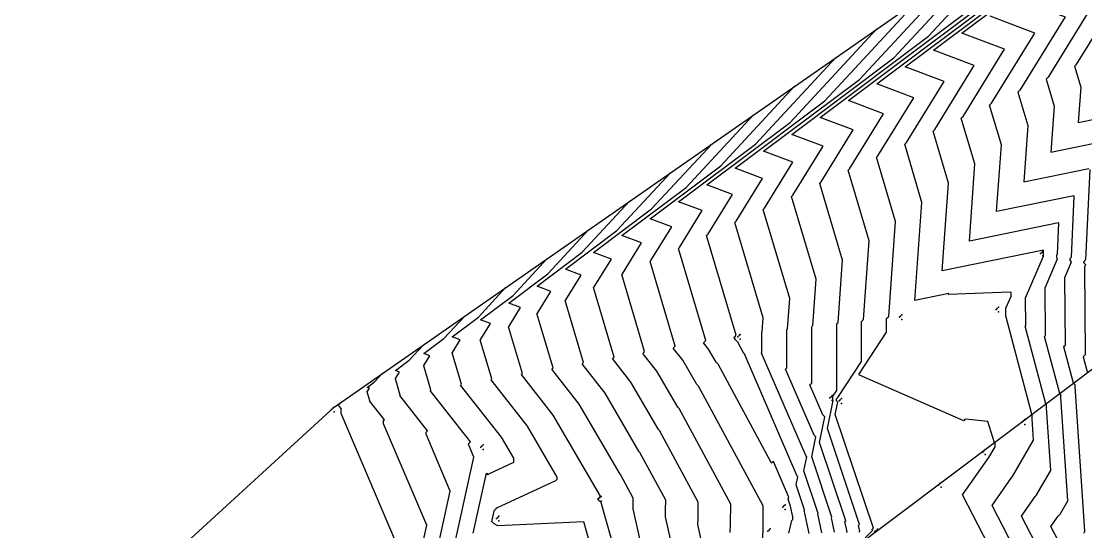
# Model space of a CAD drawing. Header units: metres. Extents: x 419582 to 423558, y 4805372 to 4807539.
# Drawn here: x 421937 to 422026, y 4806656.3 to 4806698.9 of the extents above; entities that cross this region are included whole.
import ezdxf

# ---------------------------------------------------------------- set-up
doc = ezdxf.new("R2010")
doc.units = ezdxf.units.M
for name, color, linetype in [('C-TINN', 4, 'Continuous'), ('C-TINN-BNDY', 110, 'Continuous'), ('C-TOPO-MAJR', 9, 'Continuous'), ('C-TOPO-MINR', 8, 'Continuous')]:
    doc.layers.add(name, color=color, linetype=linetype)

msp = doc.modelspace()

# ---------------------------------------------------------------- linework, layer by layer
at = {"color": 31, "lineweight": 30, "true_color": 0xffbd7a, "elevation": 1718.013}
msp.add_lwpolyline([(423449.834, 4807399.592), (423130.593, 4807500.114), (421950.92, 4806612.998), (421795.045, 4806430.988), (421305.015, 4806147.038), (421305.015, 4806147.038), (420630.083, 4805770.97), (419765.157, 4805549.54), (419617.356, 4805580.088)], dxfattribs=at)
at = {"layer": 'C-TINN', "color": 4, "linetype": 'Continuous', "lineweight": -3}
for p in [(422022.21, 4806679.52, 1810.04), (422022.31, 4806679.62, 1810.04), (422022.41, 4806679.72, 1810.04), (422022.41, 4806679.32, 1810.04), (422018.49, 4806674.84, 1811.38), (422018.59, 4806674.94, 1811.38), (422018.69, 4806675.04, 1811.38), (422018.69, 4806674.64, 1811.38), (422010.42, 4806674.2, 1811.48), (422010.52, 4806674.3, 1811.48), (422010.62, 4806674.4, 1811.48), (422010.62, 4806674, 1811.48), (421997.11, 4806672.76, 1817.87), (421996.91, 4806672.56, 1817.87), (421997.01, 4806672.66, 1817.87), (421997.11, 4806672.36, 1817.87), (422004.6, 4806667.45, 1814.18), (422004.7, 4806667.55, 1814.18), (422004.8, 4806667.65, 1814.18), (422005.57, 4806667.4, 1812.22), (421962.95, 4806666.49, 1831.17), (421963.05, 4806666.59, 1831.17), (421963.15, 4806666.69, 1831.17), (422004.8, 4806667.25, 1814.18), (422005.37, 4806667.2, 1812.22), (422005.47, 4806667.3, 1812.22), (422005.57, 4806667, 1812.22), (421963.15, 4806666.29, 1831.17), (422020.89, 4806665.64, 1811.52), (422020.69, 4806665.44, 1811.52), (422020.79, 4806665.54, 1811.52), (422020.89, 4806665.24, 1811.52), (421975.41, 4806663.33, 1827.71), (421975.51, 4806663.43, 1827.71), (421975.61, 4806663.53, 1827.71), (421975.61, 4806663.13, 1827.71), (422017.38, 4806662.93, 1812.16), (422017.48, 4806663.03, 1812.16), (422017.58, 4806663.13, 1812.16), (422017.58, 4806662.73, 1812.16), (422013.8, 4806660.29, 1812.73), (422013.9, 4806660.39, 1812.73), (422013.7, 4806660.19, 1812.73), (422013.9, 4806659.99, 1812.73), (421985.27, 4806659.02, 1824.99), (421985.37, 4806659.12, 1824.99), (421985.47, 4806659.22, 1824.99), (421985.47, 4806658.82, 1824.99), (422000.86, 4806658.53, 1819.4), (421976.93, 4806657.57, 1825.76), (422000.66, 4806658.33, 1819.4), (422000.76, 4806658.43, 1819.4), (422000.86, 4806658.13, 1819.4), (421976.73, 4806657.37, 1825.76), (421976.83, 4806657.47, 1825.76), (421976.93, 4806657.17, 1825.76), (421999.42, 4806656.31, 1819.85), (421999.52, 4806656.41, 1819.85), (421999.62, 4806656.51, 1819.85), (422008.37, 4806656.28, 1812.71), (422008.47, 4806656.38, 1812.71), (422008.57, 4806656.48, 1812.71)]:
    msp.add_point(p, dxfattribs=at)
at = {"layer": 'C-TINN-BNDY', "color": 110, "linetype": 'Continuous', "lineweight": -3, "flags": 128}
msp.add_lwpolyline([(421193.45, 4806114.76), (421316.74, 4806181.07), (421324.23, 4806185.31), (421416.34, 4806233.29), (421455.96, 4806255.55), (421534.88, 4806300.35), (421936.98, 4806642.67), (421937.08, 4806642.77), (421937.18, 4806642.87), (421963.15, 4806666.69), (422251.15, 4806867.33), (422367.39, 4806957.21), (422449.57, 4807014.1), (422473.63, 4807031.8), (422600.66, 4807130.15), (422687.35, 4807196.06), (422733.46, 4807229.97)], dxfattribs=at)
at = {"layer": 'C-TOPO-MAJR', "color": 9, "linetype": 'Continuous', "lineweight": -3, "flags": 128}
for points, elevation in [([(422038.912, 4806713.949), (422025.092, 4806703.588), (422029.317, 4806702.001), (422025.228, 4806695.374), (422025.14, 4806695.286), (422025.051, 4806695.197), (422025.573, 4806693.442), (422025.359, 4806690.479), (422028.783, 4806691.181)], 1805), ([(422005.984, 4806656.212), (422006.044, 4806656.272), (422005.865, 4806657.116), (422005.931, 4806657.182), (422003.746, 4806663.721), (422004.181, 4806665.88), (422004.012, 4806666.049), (422002.936, 4806668.541), (422003.013, 4806668.619), (422003.091, 4806668.697), (422003.091, 4806668.786), (422003.088, 4806673.407), (422003.133, 4806673.452), (422003.178, 4806673.497), (422003.457, 4806677.372), (422001.398, 4806684.304), (422001.453, 4806684.359), (422001.507, 4806684.414), (422004.034, 4806688.508), (422001.423, 4806689.489), (422009.962, 4806695.891), (422018.875, 4806705.512)], 1815), ([(422023.786, 4806651.436), (422020.619, 4806657.583), (422021.76, 4806659.208), (422021.81, 4806659.258), (422021.86, 4806659.308), (422023.061, 4806661.38), (422022.712, 4806666.613), (422022.712, 4806666.899), (422022.654, 4806666.956), (422020.925, 4806673.456), (422020.952, 4806673.482), (422020.978, 4806673.509), (422020.959, 4806675.818), (422022.457, 4806679.31), (422022.455, 4806679.313), (422022.455, 4806679.708), (422022.456, 4806679.709), (422022.457, 4806679.71), (422022.462, 4806679.81), (422022.461, 4806679.811), (422013.986, 4806678.072), (422014.515, 4806685.407), (422013.225, 4806689.751), (422013.296, 4806689.822), (422013.368, 4806689.894), (422016.675, 4806695.254), (422013.257, 4806696.539), (422024.437, 4806704.92)], 1810), ([(421998.961, 4806655.552), (421999.013, 4806656.383), (421999.013, 4806656.395), (421999.03, 4806658.426), (421993.628, 4806668.429), (421993.488, 4806668.569), (421992.299, 4806670.605), (421991.503, 4806671.62), (421991.587, 4806671.704), (421991.671, 4806671.788), (421989.571, 4806678.858), (421989.609, 4806678.895), (421989.647, 4806678.933), (421991.392, 4806681.761), (421989.588, 4806682.439), (421995.487, 4806686.861), (422001.644, 4806693.508)], 1820), ([(421989.482, 4806644.552), (421985.456, 4806658.803), (421985.359, 4806658.799), (421985.162, 4806658.996), (421985.162, 4806659.001), (421985.234, 4806659.035), (421985.334, 4806659.135), (421985.434, 4806659.234), (421985.434, 4806659.236), (421981.476, 4806666.017), (421978.812, 4806669.413), (421978.858, 4806669.46), (421978.904, 4806669.506), (421977.744, 4806673.411), (421977.765, 4806673.432), (421977.786, 4806673.453), (421978.75, 4806675.015), (421977.754, 4806675.389), (421981.012, 4806677.832), (421984.413, 4806681.503)], 1825), ([(421970.093, 4806653.178), (421970.895, 4806656.826), (421967.296, 4806665.289), (421967.296, 4806665.554), (421967.33, 4806665.588), (421967.363, 4806665.621), (421966.12, 4806667.206), (421966.129, 4806667.215), (421966.137, 4806667.224), (421965.917, 4806667.964), (421965.921, 4806667.968), (421965.925, 4806667.972), (421966.108, 4806668.269), (421965.919, 4806668.34), (421966.537, 4806668.803), (421967.182, 4806669.499)], 1830)]:
    msp.add_lwpolyline(points, dxfattribs=dict(at, elevation=elevation))
at = {"layer": 'C-TOPO-MINR', "color": 8, "linetype": 'Continuous', "lineweight": -3, "flags": 128}
for points, elevation in [([(422036.017, 4806712.143), (422022.725, 4806702.178), (422026.789, 4806700.651), (422022.856, 4806694.278), (422022.771, 4806694.193), (422022.686, 4806694.108), (422023.361, 4806691.835), (422023.085, 4806687.997), (422027.519, 4806688.907)], 1806), ([(422033.122, 4806710.337), (422020.358, 4806700.769), (422024.261, 4806699.302), (422020.484, 4806693.182), (422020.402, 4806693.1), (422020.321, 4806693.019), (422021.15, 4806690.228), (422020.81, 4806685.516), (422026.254, 4806686.633)], 1807), ([(422007.026, 4806656.242), (422007.104, 4806656.319), (422007.003, 4806656.795), (422007.083, 4806656.875), (422004.402, 4806664.9), (422004.871, 4806667.227), (422004.852, 4806667.245), (422004.852, 4806667.609), (422004.862, 4806667.618), (422004.871, 4806667.627), (422005.175, 4806668.087), (422005.171, 4806673.632), (422005.232, 4806673.693), (422005.292, 4806673.753), (422005.669, 4806678.979), (422003.763, 4806685.393), (422003.821, 4806685.452), (422003.879, 4806685.51), (422006.562, 4806689.857), (422003.79, 4806690.899), (422012.857, 4806697.696), (422022.321, 4806707.913)], 1814), ([(422024.788, 4806653.387), (422023.08, 4806656.702), (422023.696, 4806657.578), (422023.769, 4806657.651), (422023.842, 4806657.724), (422024.489, 4806658.841), (422023.91, 4806667.517), (422023.91, 4806667.727), (422023.815, 4806667.822), (422022.544, 4806672.597), (422022.59, 4806672.644), (422022.637, 4806672.69), (422022.603, 4806676.672), (422023.633, 4806679.073), (422023.569, 4806679.137), (422023.569, 4806679.409), (422023.601, 4806679.441), (422023.633, 4806679.473), (422023.75, 4806682.06), (422023.725, 4806682.085), (422016.261, 4806680.554), (422016.727, 4806687.014), (422015.59, 4806690.84), (422015.665, 4806690.915), (422015.74, 4806690.99), (422019.204, 4806696.603), (422015.624, 4806697.949), (422027.332, 4806706.726)], 1809), ([(422004.985, 4806656.225), (422004.728, 4806657.437), (422004.778, 4806657.488), (422003.09, 4806662.541), (422003.426, 4806664.21), (422003.296, 4806664.34), (422000.906, 4806669.872), (422000.956, 4806669.922), (422001.007, 4806669.973), (422001.007, 4806670.17), (422001.005, 4806673.181), (422001.034, 4806673.211), (422001.064, 4806673.24), (422001.246, 4806675.765), (421999.032, 4806683.215), (421999.084, 4806683.266), (421999.135, 4806683.317), (422001.505, 4806687.159), (421999.056, 4806688.079), (422007.067, 4806694.085), (422015.429, 4806703.111)], 1816), ([(422022.784, 4806649.484), (422018.158, 4806658.465), (422019.825, 4806660.839), (422019.852, 4806660.865), (422019.879, 4806660.892), (422021.633, 4806663.92), (422021.513, 4806665.71), (422021.513, 4806666.071), (422021.494, 4806666.09), (422019.305, 4806674.314), (422019.313, 4806674.321), (422019.32, 4806674.329), (422019.315, 4806674.964), (422019.745, 4806675.967), (422019.745, 4806676.254), (422019.688, 4806676.31), (422014.483, 4806676.107), (422014.517, 4806676.14), (422014.55, 4806676.173), (422011.712, 4806675.591), (422012.303, 4806683.8), (422010.859, 4806688.661), (422010.928, 4806688.73), (422010.996, 4806688.798), (422014.147, 4806693.905), (422010.89, 4806695.129), (422021.542, 4806703.114)], 1811), ([(422021.782, 4806647.533), (422015.697, 4806659.346), (422017.89, 4806662.469), (422017.893, 4806662.473), (422017.897, 4806662.477), (422018.407, 4806663.358), (422018.407, 4806663.657), (422018.357, 4806663.707), (422017.808, 4806665.491), (422015.942, 4806665.688), (422015.866, 4806665.611), (422015.789, 4806665.535), (422007.071, 4806669.362), (422007.012, 4806669.422), (422009.338, 4806672.939), (422009.337, 4806674.083), (422009.429, 4806674.175), (422009.521, 4806674.267), (422010.092, 4806682.193), (422008.494, 4806687.572), (422008.559, 4806687.637), (422008.624, 4806687.702), (422011.619, 4806692.556), (422008.523, 4806693.719), (422018.647, 4806701.308)], 1812), ([(422003.926, 4806656.178), (422003.59, 4806657.759), (422003.626, 4806657.795), (422002.434, 4806661.361), (422002.671, 4806662.539), (422002.58, 4806662.631), (421998.876, 4806671.202), (421998.9, 4806671.226), (421998.923, 4806671.25), (421998.923, 4806671.555), (421998.922, 4806672.956), (421998.936, 4806672.97), (421998.949, 4806672.983), (421999.034, 4806674.158), (421996.667, 4806682.126), (421996.715, 4806682.173), (421996.763, 4806682.221), (421998.977, 4806685.809), (421996.689, 4806686.669), (422004.172, 4806692.279), (422011.983, 4806700.71)], 1817), ([(422007.098, 4806655.285), (422008.068, 4806656.271), (422008.163, 4806656.366), (422008.14, 4806656.473), (422008.236, 4806656.569), (422005.058, 4806666.08), (422005.264, 4806667.099), (422005.143, 4806667.22), (422005.143, 4806667.379), (422005.203, 4806667.439), (422005.264, 4806667.499), (422007.256, 4806670.513), (422007.254, 4806673.857), (422007.33, 4806673.934), (422007.406, 4806674.01), (422007.88, 4806680.586), (422006.129, 4806686.483), (422006.19, 4806686.544), (422006.252, 4806686.606), (422009.09, 4806691.206), (422006.156, 4806692.309), (422015.752, 4806699.502)], 1813), ([(422025.823, 4806656.139), (422025.917, 4806656.302), (422025.109, 4806668.421), (422025.109, 4806668.554), (422024.976, 4806668.688), (422024.164, 4806671.739), (422024.229, 4806671.805), (422024.295, 4806671.87), (422024.247, 4806677.526), (422024.809, 4806678.835), (422024.683, 4806678.961), (422024.683, 4806679.109), (422024.746, 4806679.172), (422024.809, 4806679.235), (422025.038, 4806684.311), (422024.99, 4806684.359), (422018.536, 4806683.035), (422018.938, 4806688.621), (422017.955, 4806691.929), (422018.034, 4806692.008), (422018.112, 4806692.086), (422021.732, 4806697.953), (422017.991, 4806699.359)], 1808), ([(422002.867, 4806656.131), (422002.453, 4806658.08), (422002.473, 4806658.101), (422001.778, 4806660.182), (422001.917, 4806660.869), (422001.863, 4806660.922), (421997.429, 4806671.185), (421997.42, 4806671.176), (421997.412, 4806671.168), (421996.897, 4806672.12), (421996.701, 4806672.316), (421996.629, 4806672.441), (421996.58, 4806672.503), (421996.679, 4806672.602), (421996.778, 4806672.701), (421994.302, 4806681.036), (421994.346, 4806681.081), (421994.391, 4806681.125), (421996.449, 4806684.46), (421994.322, 4806685.259), (422001.277, 4806690.473), (422008.537, 4806698.309)], 1818), ([(422001.18, 4806656.146), (422001.42, 4806657.195), (422001.462, 4806657.237), (422001.504, 4806657.279), (422001.504, 4806657.511), (422001.315, 4806658.401), (422001.321, 4806658.407), (422001.122, 4806659.002), (422001.162, 4806659.198), (422001.147, 4806659.214), (421999.88, 4806662.146), (421999.806, 4806662.072), (421999.732, 4806661.998), (421995.263, 4806670.275), (421995.094, 4806670.443), (421994.464, 4806671.523), (421994.042, 4806672.061), (421994.133, 4806672.153), (421994.225, 4806672.244), (421991.936, 4806679.947), (421991.978, 4806679.988), (421992.019, 4806680.029), (421993.92, 4806683.111), (421991.955, 4806683.849), (421998.382, 4806688.667), (422005.09, 4806695.908)], 1819), ([(421996.258, 4806656.207), (421996.299, 4806656.872), (421996.299, 4806656.961), (421996.312, 4806658.585), (421991.993, 4806666.584), (421991.881, 4806666.696), (421990.135, 4806669.688), (421988.965, 4806671.179), (421989.041, 4806671.255), (421989.118, 4806671.331), (421987.206, 4806677.768), (421987.24, 4806677.803), (421987.275, 4806677.837), (421988.863, 4806680.412), (421987.221, 4806681.029), (421992.592, 4806685.055), (421998.198, 4806691.107)], 1821), ([(421995.376, 4806648.742), (421993.554, 4806656.862), (421993.585, 4806657.36), (421993.585, 4806657.527), (421993.595, 4806658.744), (421990.358, 4806664.738), (421990.274, 4806664.822), (421987.97, 4806668.77), (421986.427, 4806670.737), (421986.496, 4806670.806), (421986.565, 4806670.875), (421984.84, 4806676.679), (421984.871, 4806676.71), (421984.902, 4806676.741), (421986.335, 4806679.063), (421984.854, 4806679.619), (421989.697, 4806683.25), (421994.752, 4806688.706)], 1822), ([(421993.524, 4806645.603), (421990.85, 4806657.517), (421990.871, 4806657.848), (421990.871, 4806658.093), (421990.878, 4806658.903), (421988.723, 4806662.893), (421988.667, 4806662.948), (421985.805, 4806667.852), (421983.888, 4806670.296), (421983.95, 4806670.357), (421984.011, 4806670.419), (421982.475, 4806675.59), (421982.503, 4806675.617), (421982.53, 4806675.645), (421983.807, 4806677.714), (421982.487, 4806678.209), (421986.802, 4806681.444), (421991.306, 4806686.305)], 1823), ([(422026.326, 4806686.561), (422025.985, 4806678.998), (422025.891, 4806678.904), (422025.797, 4806678.81), (422025.797, 4806678.785), (422025.985, 4806678.598), (422025.891, 4806678.379), (422025.953, 4806671.051), (422025.868, 4806670.966), (422025.783, 4806670.881), (422026.136, 4806669.553)], 1807), ([(421989.878, 4806650.458), (421988.147, 4806658.172), (421988.157, 4806658.337), (421988.157, 4806658.66), (421988.16, 4806659.062), (421987.088, 4806661.047), (421987.061, 4806661.075), (421983.641, 4806666.935), (421981.35, 4806669.855), (421981.404, 4806669.908), (421981.458, 4806669.962), (421980.11, 4806674.5), (421980.134, 4806674.525), (421980.158, 4806674.549), (421981.278, 4806676.364), (421980.121, 4806676.799), (421983.907, 4806679.638), (421987.859, 4806683.904)], 1824), ([(421987.548, 4806644.624), (421984.025, 4806657.094), (421976.833, 4806656.771), (421976.547, 4806656.94), (421976.354, 4806657.133), (421976.568, 4806658.104), (421976.592, 4806658.079), (421976.68, 4806658.167), (421976.768, 4806658.254), (421981.683, 4806660.546), (421981.746, 4806660.609), (421981.809, 4806660.672), (421981.809, 4806660.82), (421979.312, 4806665.099), (421976.273, 4806668.972), (421976.312, 4806669.011), (421976.351, 4806669.05), (421975.379, 4806672.322), (421975.396, 4806672.339), (421975.414, 4806672.357), (421976.222, 4806673.666), (421975.387, 4806673.979), (421978.117, 4806676.026), (421980.967, 4806679.102)], 1826), ([(421974.789, 4806656.144), (421975.891, 4806661.16), (421976.018, 4806661.033), (421976.054, 4806661.069), (421976.091, 4806661.106), (421978.132, 4806662.057), (421978.158, 4806662.083), (421978.184, 4806662.109), (421978.184, 4806662.405), (421977.147, 4806664.182), (421973.735, 4806668.53), (421973.766, 4806668.562), (421973.798, 4806668.593), (421973.014, 4806671.232), (421973.028, 4806671.247), (421973.042, 4806671.261), (421973.693, 4806672.316), (421973.02, 4806672.57), (421975.222, 4806674.22), (421977.521, 4806676.702)], 1827), ([(421973.224, 4806655.155), (421974.838, 4806662.506), (421974.382, 4806663.578), (421974.382, 4806663.612), (421974.474, 4806663.703), (421974.566, 4806663.795), (421971.197, 4806668.089), (421971.22, 4806668.113), (421971.244, 4806668.137), (421970.648, 4806670.143), (421970.659, 4806670.154), (421970.67, 4806670.165), (421971.165, 4806670.967), (421970.653, 4806671.16), (421972.327, 4806672.415), (421974.074, 4806674.301)], 1828), ([(421971.659, 4806654.167), (421972.866, 4806659.666), (421970.839, 4806664.434), (421970.839, 4806664.583), (421970.902, 4806664.645), (421970.965, 4806664.708), (421968.658, 4806667.648), (421968.675, 4806667.664), (421968.691, 4806667.68), (421968.283, 4806669.054), (421968.29, 4806669.061), (421968.298, 4806669.068), (421968.637, 4806669.618), (421968.286, 4806669.75), (421969.432, 4806670.609), (421970.628, 4806671.9)], 1829), ([(421968.923, 4806653.985), (421963.752, 4806666.145), (421963.752, 4806666.525), (421963.757, 4806666.53), (421963.762, 4806666.535), (421963.582, 4806666.765), (421963.583, 4806666.766), (421963.584, 4806666.768), (421963.552, 4806666.875), (421963.553, 4806666.876), (421963.553, 4806666.876), (421963.58, 4806666.919), (421963.552, 4806666.93), (421963.642, 4806666.997), (421963.736, 4806667.098)], 1831)]:
    msp.add_lwpolyline(points, dxfattribs=dict(at, elevation=elevation))

doc.saveas('drawing.dxf')
